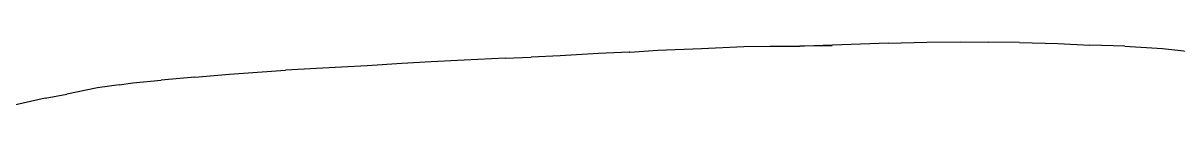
# Model space of a CAD drawing. Header units: inches. Extents: x 9636 to 21597, y -10243 to 557.
# Drawn here: x 13112.65 to 13123.5, y -8619.76 to -8619.14 of the extents above; entities that cross this region are included whole.
import ezdxf

# ---------------------------------------------------------------- set-up
doc = ezdxf.new("R2010")
doc.units = ezdxf.units.IN
doc.header["$MEASUREMENT"] = 0
doc.layers.add('Edges', color=7, linetype='Continuous')

# ---------------------------------------------------------------- blocks, each defined once
blk = doc.blocks.new('Porch Swing Bed Twin Size pl')
at = {"layer": 'Edges'}
for p, q in [((45.4947, 34.4273), (45.7966, 34.4958)), ((45.1352, 34.3571), (45.3457, 34.3993)), ((45.4947, 34.4273), (45.3457, 34.3993)), ((44.4681, 34.2822), (44.6977, 34.303)), ((44.8935, 34.3215), (44.6977, 34.303)), ((44.9878, 34.335), (44.8935, 34.3215)), ((44.9878, 34.335), (45.1352, 34.3571)), ((43.2868, 34.206), (43.4615, 34.2144)), ((43.4615, 34.2144), (43.8453, 34.2344)), ((44.2301, 34.2622), (43.8453, 34.2344)), ((44.4681, 34.2822), (44.2301, 34.2622)), ((41.6997, 34.1204), (41.9622, 34.1354)), ((41.9622, 34.1354), (42.1608, 34.1457)), ((42.3391, 34.1534), (42.1608, 34.1457)), ((42.3391, 34.1534), (42.6218, 34.1667)), ((42.6218, 34.1667), (42.8465, 34.1765)), ((42.8465, 34.1765), (43.0482, 34.1892)), ((43.0482, 34.1892), (43.2868, 34.206)), ((37.8312, 34.0869), (37.6213, 34.108)), ((38.0907, 34.0707), (37.8312, 34.0869)), ((38.0907, 34.0707), (38.3294, 34.0637)), ((38.5494, 34.0512), (38.3294, 34.0637)), ((39.7101, 34.0501), (40.2874, 34.0689)), ((40.0965, 34.0678), (40.2874, 34.0689)), ((40.2874, 34.0689), (40.3192, 34.0693)), ((40.5248, 34.0692), (40.3192, 34.0693)), ((40.7022, 34.0734), (40.5248, 34.0692)), ((40.9926, 34.0852), (40.7022, 34.0734)), ((41.2935, 34.0983), (40.9926, 34.0852)), ((41.4851, 34.1103), (41.2935, 34.0983)), ((41.4851, 34.1103), (41.4888, 34.1104)), ((41.4888, 34.1104), (41.6997, 34.1204)), ((38.8118, 34.0459), (38.5494, 34.0512)), ((38.8118, 34.0459), (39.0227, 34.0429)), ((39.2158, 34.0407), (39.0227, 34.0429)), ((39.4485, 34.0429), (39.2158, 34.0407)), ((39.7101, 34.0501), (39.4485, 34.0429))]:
    blk.add_line(p, q, dxfattribs=at)

msp = doc.modelspace()

# ---------------------------------------------------------------- block references
at = {"xscale": 1.370056412249949, "yscale": 1.370056412249949, "zscale": 1.370056412249949, "rotation": 180}
msp.add_blockref('Porch Swing Bed Twin Size pl', (13175.186, -8572.502), dxfattribs=at)

doc.saveas('drawing.dxf')
